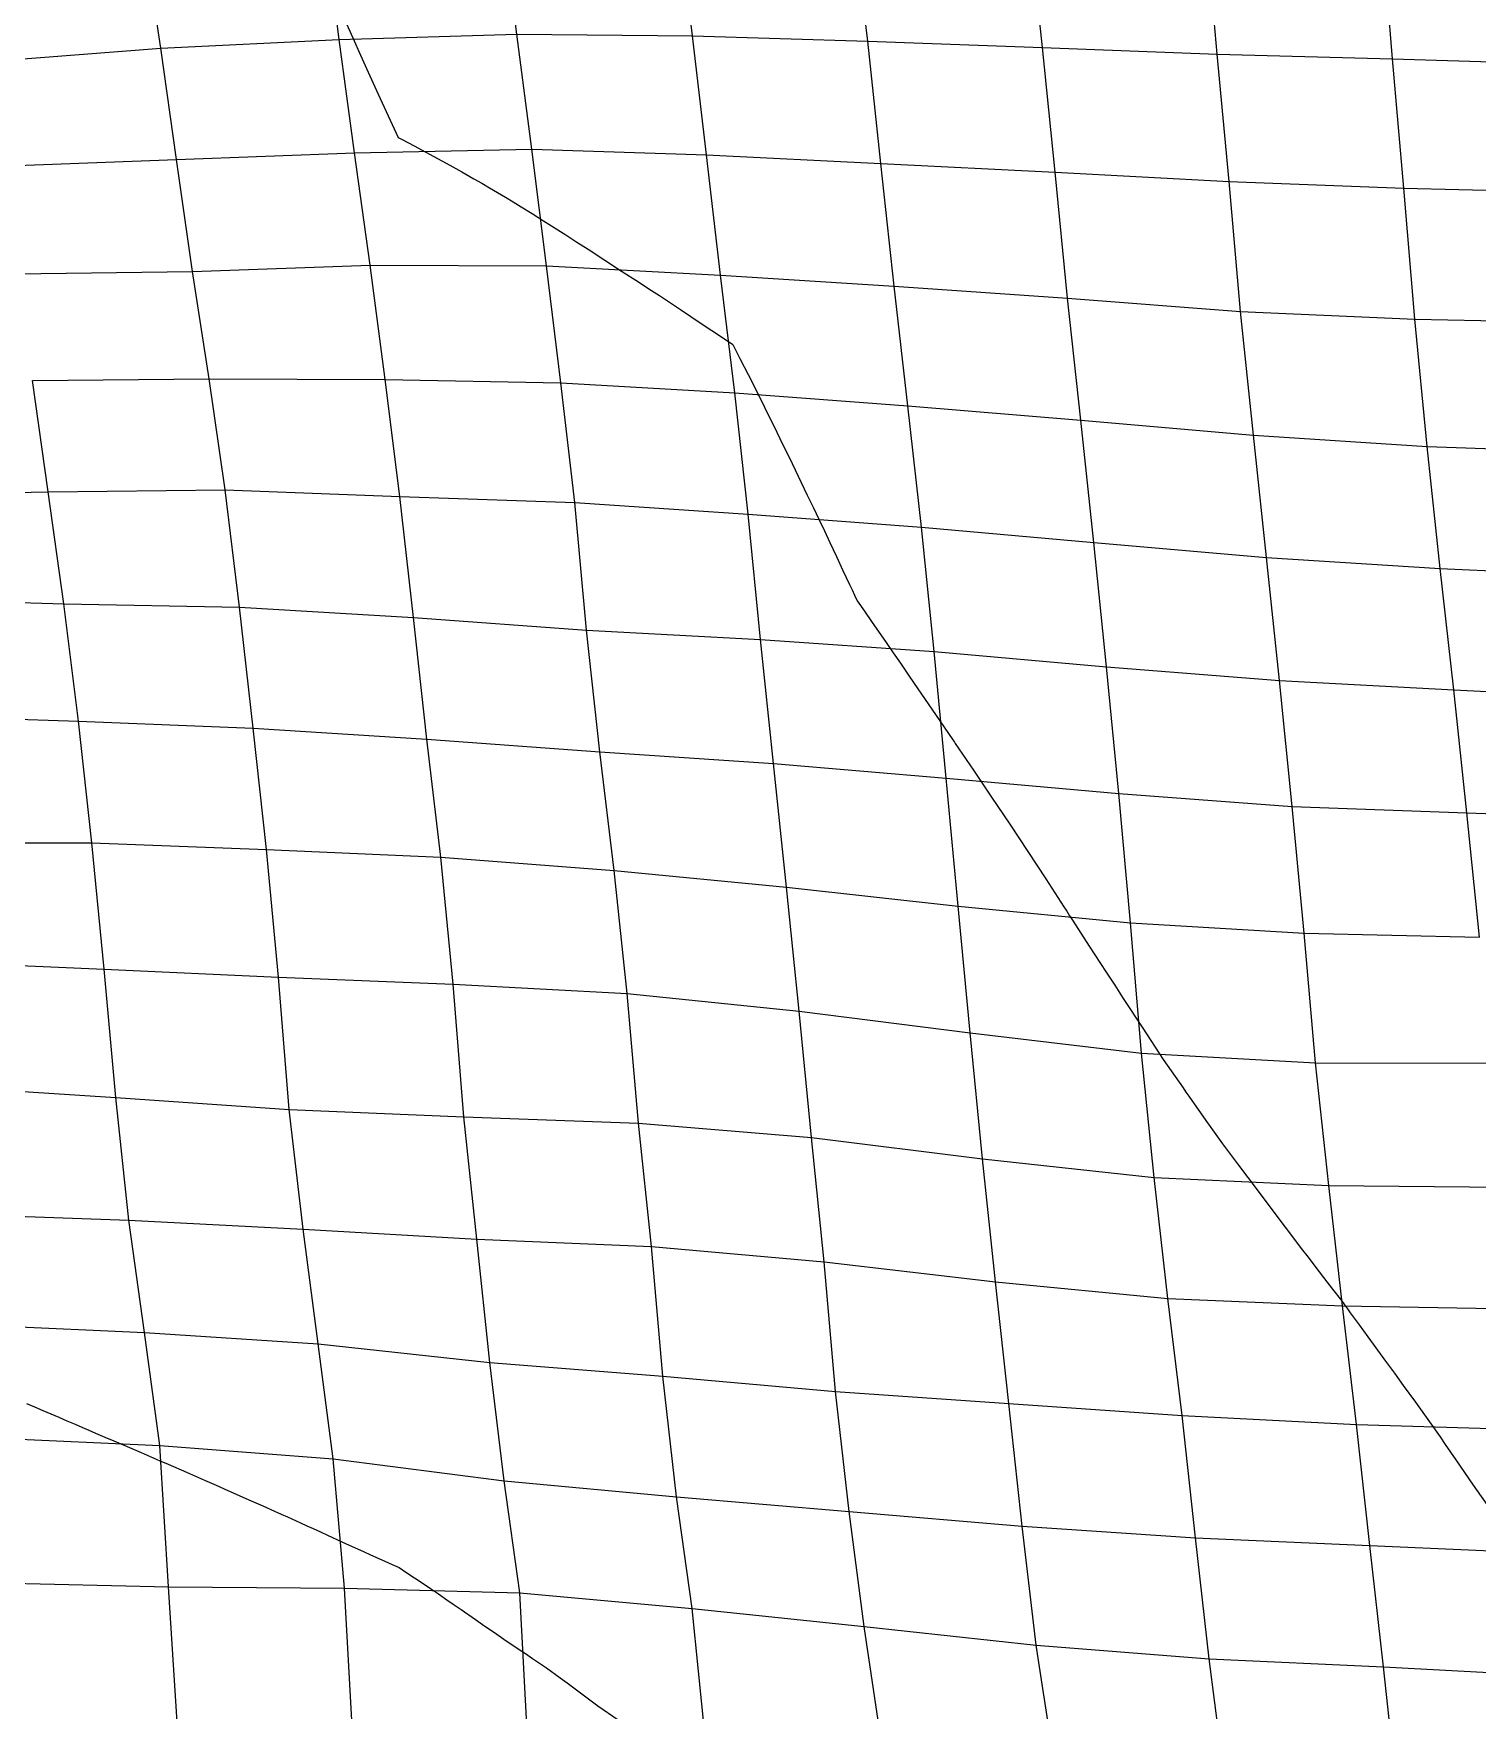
# Model space of a CAD drawing. Header units: metres. Extents: x -1994 to 1259, y -764 to 1460.
# Drawn here: x 40.3 to 449.7, y 165.5 to 640.8 of the extents above; entities that cross this region are included whole.
import ezdxf

# ---------------------------------------------------------------- set-up
doc = ezdxf.new("R2010")
doc.units = ezdxf.units.M

msp = doc.modelspace()

# ---------------------------------------------------------------- linework, layer by layer
for p, q in [((126.97876, 639.0729, -4052.7456), (122.81152, 671.9912, -4014.6675)), ((177.34375, 640.6378, -4049.8755), (173.18347, 673.58496, -4011.83)), ((227.20312, 640.1052, -4044.649), (223.0232, 672.97034, -4006.5112)), ((276.8291, 638.60315, -4038.333), (272.7932, 672.0663, -4000.8672)), ((326.40088, 636.8772, -4031.7654), (322.6421, 671.4911, -3995.5925)), ((375.93066, 634.97534, -4025), (372.69604, 671.76416, -3991.271)), ((425.58325, 633.5841, -4018.8086), (422.61963, 671.4968, -3986.3423)), ((76.41284, 636.6743, -4054.6787), (71.75708, 667.5654, -4014.3232)), ((128.64478, 644.4418, -4046.4294), (130.8407, 639.56714, -4052.1934)), ((76.41284, 636.6743, -4054.6787), (126.97876, 639.0729, -4052.7456)), ((126.97876, 639.0729, -4052.7456), (177.34375, 640.6378, -4049.8755)), ((131.34839, 606.9949, -4091.7676), (126.97876, 639.0729, -4052.7456)), ((130.8407, 639.56714, -4052.1934), (133.03699, 634.69666, -4057.9604)), ((181.58826, 608.0405, -4088.3142), (177.34375, 640.6378, -4049.8755)), ((177.34375, 640.6378, -4049.8755), (227.20312, 640.1052, -4044.649)), ((231.17236, 606.3651, -4081.8035), (227.20312, 640.1052, -4044.649)), ((227.20312, 640.1052, -4044.649), (276.8291, 638.60315, -4038.333)), ((280.5747, 603.9354, -4074.4453), (276.8291, 638.60315, -4038.333)), ((276.8291, 638.60315, -4038.333), (326.40088, 636.8772, -4031.7654)), ((25.468628, 632.70667, -4054.8494), (76.41284, 636.6743, -4054.6787)), ((80.89331, 605.0558, -4094.2173), (76.41284, 636.6743, -4054.6787)), ((133.03699, 634.69666, -4057.9604), (135.23694, 629.84985, -4063.746)), ((329.9724, 601.4867, -4067.0657), (326.40088, 636.8772, -4031.7654)), ((326.40088, 636.8772, -4031.7654), (375.93066, 634.97534, -4025)), ((379.31445, 598.8069, -4059.4263), (375.93066, 634.97534, -4025)), ((375.93066, 634.97534, -4025), (425.58325, 633.5841, -4018.8086)), ((428.86328, 596.9851, -4052.7512), (425.58325, 633.5841, -4018.8086)), ((425.58325, 633.5841, -4018.8086), (475.2312, 632.17395, -4012.596)), ((135.23694, 629.84985, -4063.746), (138.06677, 623.6151, -4071.189)), ((138.06677, 623.6151, -4071.189), (140.906, 617.44556, -4078.6843)), ((140.906, 617.44556, -4078.6843), (143.75305, 611.3402, -4086.2266)), ((143.75305, 611.3402, -4086.2266), (144.10864, 611.15063, -4086.4565)), ((144.10864, 611.15063, -4086.4565), (144.46399, 610.96094, -4086.6863)), ((144.46399, 610.96094, -4086.6863), (144.81946, 610.7711, -4086.916)), ((144.81946, 610.7711, -4086.916), (148.2074, 608.9625, -4089.106)), ((148.2074, 608.9625, -4089.106), (151.59595, 607.1378, -4091.2827)), ((30.45691, 603.19543, -4096.7554), (80.89331, 605.0558, -4094.2173)), ((80.89331, 605.0558, -4094.2173), (131.34839, 606.9949, -4091.7676)), ((85.347534, 573.3285, -4133.6333), (80.89331, 605.0558, -4094.2173)), ((131.34839, 606.9949, -4091.7676), (181.58826, 608.0405, -4088.3142)), ((135.76624, 575.1166, -4131.0137), (131.34839, 606.9949, -4091.7676)), ((151.59595, 607.1378, -4091.2827), (158.35693, 603.44604, -4095.582)), ((185.71924, 574.97205, -4126.223), (181.58826, 608.0405, -4088.3142)), ((181.58826, 608.0405, -4088.3142), (231.17236, 606.3651, -4081.8035)), ((235.05505, 572.2666, -4118.555), (231.17236, 606.3651, -4081.8035)), ((231.17236, 606.3651, -4081.8035), (280.5747, 603.9354, -4074.4453)), ((284.30847, 569.21924, -4110.503), (280.5747, 603.9354, -4074.4453)), ((280.5747, 603.9354, -4074.4453), (329.9724, 601.4867, -4067.0657)), ((158.35693, 603.44604, -4095.582), (161.77673, 601.553, -4097.7344)), ((161.77673, 601.553, -4097.7344), (165.1488, 599.64453, -4099.8213)), ((165.1488, 599.64453, -4099.8213), (167.39575, 598.3728, -4101.2114)), ((333.45898, 565.745, -4101.971), (329.9724, 601.4867, -4067.0657)), ((329.9724, 601.4867, -4067.0657), (379.31445, 598.8069, -4059.4263)), ((167.39575, 598.3728, -4101.2114), (169.62988, 597.0808, -4102.571)), ((169.62988, 597.0808, -4102.571), (174.12, 594.426, -4105.252)), ((174.12, 594.426, -4105.252), (176.35132, 593.07764, -4106.5596)), ((382.54102, 561.98596, -4093.1194), (379.31445, 598.8069, -4059.4263)), ((379.31445, 598.8069, -4059.4263), (428.86328, 596.9851, -4052.7512)), ((432.0005, 559.79333, -4086.0273), (428.86328, 596.9851, -4052.7512)), ((428.86328, 596.9851, -4052.7512), (478.55322, 595.7488, -4046.734)), ((176.35132, 593.07764, -4106.5596), (178.59326, 591.6941, -4107.8486)), ((178.59326, 591.6941, -4107.8486), (181.74487, 589.7495, -4109.66)), ((181.74487, 589.7495, -4109.66), (184.9226, 587.74866, -4111.4536)), ((184.9226, 587.74866, -4111.4536), (191.22473, 583.73193, -4114.968)), ((191.22473, 583.73193, -4114.968), (194.37842, 581.69727, -4116.705)), ((194.37842, 581.69727, -4116.705), (197.53027, 579.6489, -4118.429)), ((197.53027, 579.6489, -4118.429), (202.29504, 576.55273, -4121.0347)), ((202.29504, 576.55273, -4121.0347), (207.06018, 573.46094, -4123.6445)), ((35.20056, 572.6688, -4137.5205), (85.347534, 573.3285, -4133.6333)), ((85.347534, 573.3285, -4133.6333), (135.76624, 575.1166, -4131.0137)), ((90.10974, 542.87915, -4174.4854), (85.347534, 573.3285, -4133.6333)), ((140.0586, 542.7175, -4169.6753), (135.76624, 575.1166, -4131.0137)), ((135.76624, 575.1166, -4131.0137), (185.71924, 574.97205, -4126.223)), ((189.81396, 541.75305, -4163.9634), (185.71924, 574.97205, -4126.223)), ((185.71924, 574.97205, -4126.223), (235.05505, 572.2666, -4118.555)), ((207.06018, 573.46094, -4123.6445), (211.8252, 570.3701, -4126.256)), ((239.12805, 538.9577, -4156.1943), (235.05505, 572.2666, -4118.555)), ((235.05505, 572.2666, -4118.555), (284.30847, 569.21924, -4110.503)), ((211.8252, 570.3701, -4126.256), (214.80164, 568.43994, -4127.8867)), ((214.80164, 568.43994, -4127.8867), (217.776, 566.49426, -4129.503)), ((217.776, 566.49426, -4129.503), (223.72144, 562.5747, -4132.7065)), ((288.2306, 535.284, -4147.4385), (284.30847, 569.21924, -4110.503)), ((284.30847, 569.21924, -4110.503), (333.45898, 565.745, -4101.971)), ((337.23022, 531.1836, -4138.203), (333.45898, 565.745, -4101.971)), ((333.45898, 565.745, -4101.971), (382.54102, 561.98596, -4093.1194)), ((223.72144, 562.5747, -4132.7065), (226.6925, 560.6006, -4134.294)), ((386.19995, 526.9585, -4128.8276), (382.54102, 561.98596, -4093.1194)), ((382.54102, 561.98596, -4093.1194), (432.0005, 559.79333, -4086.0273)), ((226.6925, 560.6006, -4134.294), (229.66174, 558.6151, -4135.87)), ((229.66174, 558.6151, -4135.87), (232.64355, 556.6211, -4137.452)), ((232.64355, 556.6211, -4137.452), (235.62476, 554.62305, -4139.0303)), ((435.42188, 523.7804, -4120.6284), (432.0005, 559.79333, -4086.0273)), ((432.0005, 559.79333, -4086.0273), (481.76855, 558.88135, -4080.3745)), ((235.62476, 554.62305, -4139.0303), (238.60547, 552.6229, -4140.6064)), ((238.60547, 552.6229, -4140.6064), (239.27502, 551.31445, -4141.963)), ((239.27502, 551.31445, -4141.963), (239.94446, 550.00525, -4143.3184)), ((239.94446, 550.00525, -4143.3184), (240.61426, 548.6957, -4144.6733)), ((240.61426, 548.6957, -4144.6733), (244.13354, 541.81213, -4151.7974)), ((40.01831, 542.4499, -4178.6313), (90.10974, 542.87915, -4174.4854)), ((44.51245, 510.88788, -4218.233), (40.01831, 542.4499, -4178.6313)), ((94.62744, 511.41492, -4214.197), (90.10974, 542.87915, -4174.4854)), ((90.10974, 542.87915, -4174.4854), (140.0586, 542.7175, -4169.6753)), ((144.17126, 509.57275, -4207.4985), (140.0586, 542.7175, -4169.6753)), ((140.0586, 542.7175, -4169.6753), (189.81396, 541.75305, -4163.9634)), ((193.75623, 507.90125, -4200.992), (189.81396, 541.75305, -4163.9634)), ((189.81396, 541.75305, -4163.9634), (239.12805, 538.9577, -4156.1943)), ((242.93738, 504.5545, -4192.6035), (239.12805, 538.9577, -4156.1943)), ((239.12805, 538.9577, -4156.1943), (288.2306, 535.284, -4147.4385)), ((244.13354, 541.81213, -4151.7974), (247.5918, 534.87775, -4158.7236)), ((247.5918, 534.87775, -4158.7236), (251.07117, 527.7566, -4165.6304)), ((292.04517, 500.90247, -4183.872), (288.2306, 535.284, -4147.4385)), ((288.2306, 535.284, -4147.4385), (337.23022, 531.1836, -4138.203)), ((251.07117, 527.7566, -4165.6304), (252.80066, 524.21704, -4169.0635)), ((340.9873, 496.56378, -4174.369), (337.23022, 531.1836, -4138.203)), ((337.23022, 531.1836, -4138.203), (386.19995, 526.9585, -4128.8276)), ((252.80066, 524.21704, -4169.0635), (254.52856, 520.6682, -4172.4873)), ((389.938, 492.2599, -4164.9053), (386.19995, 526.9585, -4128.8276)), ((386.19995, 526.9585, -4128.8276), (435.42188, 523.7804, -4120.6284)), ((439.1687, 489.11853, -4156.747), (435.42188, 523.7804, -4120.6284)), ((435.42188, 523.7804, -4120.6284), (484.95435, 521.89166, -4113.878)), ((254.52856, 520.6682, -4172.4873), (257.97925, 513.5432, -4179.31)), ((257.97925, 513.5432, -4179.31), (259.70227, 509.96704, -4182.708)), ((-5.677979, 510.04706, -4221.917), (44.51245, 510.88788, -4218.233)), ((44.51245, 510.88788, -4218.233), (94.62744, 511.41492, -4214.197)), ((48.95166, 479.09802, -4257.579), (44.51245, 510.88788, -4218.233)), ((98.72754, 478.21765, -4251.9614), (94.62744, 511.41492, -4214.197)), ((94.62744, 511.41492, -4214.197), (144.17126, 509.57275, -4207.4985)), ((148.01343, 475.30542, -4244.061), (144.17126, 509.57275, -4207.4985)), ((144.17126, 509.57275, -4207.4985), (193.75623, 507.90125, -4200.992)), ((259.70227, 509.96704, -4182.708), (261.42224, 506.37634, -4186.0923)), ((197.11804, 471.64093, -4235.3154), (193.75623, 507.90125, -4200.992)), ((193.75623, 507.90125, -4200.992), (242.93738, 504.5545, -4192.6035)), ((246.47034, 469.00378, -4227.724), (242.93738, 504.5545, -4192.6035)), ((242.93738, 504.5545, -4192.6035), (292.04517, 500.90247, -4183.872)), ((261.42224, 506.37634, -4186.0923), (262.98425, 503.11584, -4189.165)), ((262.98425, 503.11584, -4189.165), (264.54297, 499.83765, -4192.221)), ((264.54297, 499.83765, -4192.221), (266.09912, 496.54626, -4195.264)), ((295.64062, 465.6117, -4219.2847), (292.04517, 500.90247, -4183.872)), ((292.04517, 500.90247, -4183.872), (340.9873, 496.56378, -4174.369)), ((266.09912, 496.54626, -4195.264), (267.96582, 492.59796, -4198.914)), ((344.58203, 461.2704, -4209.7783), (340.9873, 496.56378, -4174.369)), ((340.9873, 496.56378, -4174.369), (389.938, 492.2599, -4164.9053)), ((267.96582, 492.59796, -4198.914), (269.82886, 488.62842, -4202.544)), ((393.636, 457.39453, -4200.7954), (389.938, 492.2599, -4164.9053)), ((389.938, 492.2599, -4164.9053), (439.1687, 489.11853, -4156.747)), ((269.82886, 488.62842, -4202.544), (271.68726, 484.64008, -4206.154)), ((442.9856, 454.74622, -4193.1914), (439.1687, 489.11853, -4156.747)), ((439.1687, 489.11853, -4156.747), (488.6499, 487.0158, -4149.7563)), ((-0.648193, 480.70782, -4264.016), (48.95166, 479.09802, -4257.579)), ((271.68726, 484.64008, -4206.154), (272.40588, 483.09827, -4207.5493)), ((272.40588, 483.09827, -4207.5493), (273.12463, 481.55554, -4208.9443)), ((273.12463, 481.55554, -4208.9443), (273.8423, 480.0113, -4210.3374)), ((53.054443, 445.91193, -4295.356), (48.95166, 479.09802, -4257.579)), ((48.95166, 479.09802, -4257.579), (98.72754, 478.21765, -4251.9614)), ((102.563354, 443.92468, -4288.4946), (98.72754, 478.21765, -4251.9614)), ((98.72754, 478.21765, -4251.9614), (148.01343, 475.30542, -4244.061)), ((273.8423, 480.0113, -4210.3374), (275.8938, 477.0752, -4212.82)), ((275.8938, 477.0752, -4212.82), (277.94397, 474.13226, -4215.2954)), ((151.79932, 440.80505, -4280.3613), (148.01343, 475.30542, -4244.061)), ((148.01343, 475.30542, -4244.061), (197.11804, 471.64093, -4235.3154)), ((200.92249, 437.21735, -4271.702), (197.11804, 471.64093, -4235.3154)), ((197.11804, 471.64093, -4235.3154), (246.47034, 469.00378, -4227.724)), ((277.94397, 474.13226, -4215.2954), (282.03967, 468.22528, -4220.2246)), ((250.10303, 433.86798, -4263.3105), (246.47034, 469.00378, -4227.724)), ((246.47034, 469.00378, -4227.724), (295.64062, 465.6117, -4219.2847)), ((282.03967, 468.22528, -4220.2246), (284.08545, 465.26086, -4222.678)), ((284.08545, 465.26086, -4222.678), (286.12878, 462.28528, -4225.12)), ((286.12878, 462.28528, -4225.12), (288.60864, 458.67438, -4228.083)), ((299.09888, 429.75183, -4254.0576), (295.64062, 465.6117, -4219.2847)), ((295.64062, 465.6117, -4219.2847), (344.58203, 461.2704, -4209.7783)), ((348.0315, 425.37372, -4244.5103), (344.58203, 461.2704, -4209.7783)), ((344.58203, 461.2704, -4209.7783), (393.636, 457.39453, -4200.7954)), ((288.60864, 458.67438, -4228.083), (291.08752, 455.05945, -4231.0415)), ((397.1416, 421.7309, -4235.789), (393.636, 457.39453, -4200.7954)), ((393.636, 457.39453, -4200.7954), (442.9856, 454.74622, -4193.1914)), ((291.08752, 455.05945, -4231.0415), (296.04285, 447.81793, -4236.9463)), ((446.67725, 419.85522, -4229.053), (442.9856, 454.74622, -4193.1914)), ((442.9856, 454.74622, -4193.1914), (492.3894, 452.32306, -4185.841)), ((3.436401, 447.44623, -4301.708), (53.054443, 445.91193, -4295.356)), ((296.04285, 447.81793, -4236.9463), (298.51904, 444.19135, -4239.893)), ((56.829712, 411.36768, -4331.607), (53.054443, 445.91193, -4295.356)), ((53.054443, 445.91193, -4295.356), (102.563354, 443.92468, -4288.4946)), ((106.378296, 409.54456, -4324.93), (102.563354, 443.92468, -4288.4946)), ((102.563354, 443.92468, -4288.4946), (151.79932, 440.80505, -4280.3613)), ((298.51904, 444.19135, -4239.893), (300.99353, 440.55585, -4242.8296)), ((155.83777, 407.35248, -4317.839), (151.79932, 440.80505, -4280.3613)), ((151.79932, 440.80505, -4280.3613), (200.92249, 437.21735, -4271.702)), ((300.99353, 440.55585, -4242.8296), (301.21106, 440.23615, -4243.088)), ((301.21106, 440.23615, -4243.088), (301.4287, 439.91656, -4243.346)), ((301.4287, 439.91656, -4243.346), (301.64636, 439.59674, -4243.6045)), ((301.64636, 439.59674, -4243.6045), (306.8103, 432.00537, -4249.7305)), ((204.91504, 403.5744, -4308.966), (200.92249, 437.21735, -4271.702)), ((200.92249, 437.21735, -4271.702), (250.10303, 433.86798, -4263.3105)), ((253.76819, 398.86676, -4299.0483), (250.10303, 433.86798, -4263.3105)), ((250.10303, 433.86798, -4263.3105), (299.09888, 429.75183, -4254.0576)), ((302.4519, 393.45532, -4288.34), (299.09888, 429.75183, -4254.0576)), ((299.09888, 429.75183, -4254.0576), (348.0315, 425.37372, -4244.5103)), ((306.8103, 432.00537, -4249.7305), (311.96265, 424.3556, -4255.7954)), ((311.96265, 424.3556, -4255.7954), (317.09937, 416.64142, -4261.7886)), ((351.2998, 388.72607, -4278.398), (348.0315, 425.37372, -4244.5103)), ((348.0315, 425.37372, -4244.5103), (397.1416, 421.7309, -4235.789)), ((400.58496, 385.80927, -4270.492), (397.1416, 421.7309, -4235.789)), ((397.1416, 421.7309, -4235.789), (446.67725, 419.85522, -4229.053)), ((450.28735, 384.62488, -4264.533), (446.67725, 419.85522, -4229.053)), ((446.67725, 419.85522, -4229.053), (496.27466, 418.235, -4222.6045)), ((317.09937, 416.64142, -4261.7886), (322.25415, 408.90033, -4267.8027)), ((6.852173, 411.4104, -4336.283), (56.829712, 411.36768, -4331.607)), ((60.309082, 375.59583, -4366.4785), (56.829712, 411.36768, -4331.607)), ((56.829712, 411.36768, -4331.607), (106.378296, 409.54456, -4324.93)), ((109.737915, 373.27576, -4359.2437), (106.378296, 409.54456, -4324.93)), ((106.378296, 409.54456, -4324.93), (155.83777, 407.35248, -4317.839)), ((322.25415, 408.90033, -4267.8027), (327.33154, 401.15417, -4273.651)), ((159.26904, 371.3811, -4352.4863), (155.83777, 407.35248, -4317.839)), ((155.83777, 407.35248, -4317.839), (204.91504, 403.5744, -4308.966)), ((208.60632, 368.68158, -4344.825), (204.91504, 403.5744, -4308.966)), ((204.91504, 403.5744, -4308.966), (253.76819, 398.86676, -4299.0483)), ((327.33154, 401.15417, -4273.651), (332.44287, 393.2312, -4279.462)), ((257.39075, 363.68835, -4334.5864), (253.76819, 398.86676, -4299.0483)), ((253.76819, 398.86676, -4299.0483), (302.4519, 393.45532, -4288.34)), ((305.886, 357.4958, -4323.0005), (302.4519, 393.45532, -4288.34)), ((302.4519, 393.45532, -4288.34), (351.2998, 388.72607, -4278.398)), ((332.44287, 393.2312, -4279.462), (333.24976, 391.98065, -4280.3794)), ((333.24976, 391.98065, -4280.3794), (334.0569, 390.7315, -4281.298)), ((334.0569, 390.7315, -4281.298), (334.86426, 389.48322, -4282.218)), ((334.86426, 389.48322, -4282.218), (337.26343, 385.77362, -4284.9507)), ((337.26343, 385.77362, -4284.9507), (339.66577, 382.07678, -4287.698)), ((354.50024, 351.79688, -4311.969), (351.2998, 388.72607, -4278.398)), ((351.2998, 388.72607, -4278.398), (400.58496, 385.80927, -4270.492)), ((403.83423, 349.08295, -4304.2915), (400.58496, 385.80927, -4270.492)), ((400.58496, 385.80927, -4270.492), (450.28735, 384.62488, -4264.533)), ((339.66577, 382.07678, -4287.698), (344.47266, 374.69293, -4293.204)), ((10.853149, 377.8023, -4373.586), (60.309082, 375.59583, -4366.4785)), ((63.644165, 339.22455, -4400.677), (60.309082, 375.59583, -4366.4785)), ((60.309082, 375.59583, -4366.4785), (109.737915, 373.27576, -4359.2437)), ((112.81946, 335.85278, -4392.2603), (109.737915, 373.27576, -4359.2437)), ((109.737915, 373.27576, -4359.2437), (159.26904, 371.3811, -4352.4863)), ((162.28882, 333.70142, -4385.215), (159.26904, 371.3811, -4352.4863)), ((159.26904, 371.3811, -4352.4863), (208.60632, 368.68158, -4344.825)), ((344.47266, 374.69293, -4293.204), (346.8772, 371.0058, -4295.963)), ((346.8772, 371.0058, -4295.963), (349.28076, 367.31415, -4298.7163)), ((211.84387, 331.90588, -4378.5693), (208.60632, 368.68158, -4344.825)), ((208.60632, 368.68158, -4344.825), (257.39075, 363.68835, -4334.5864)), ((349.28076, 367.31415, -4298.7163), (354.80176, 358.83453, -4305.041)), ((260.86255, 327.88495, -4369.423), (257.39075, 363.68835, -4334.5864)), ((257.39075, 363.68835, -4334.5864), (305.886, 357.4958, -4323.0005)), ((309.39502, 321.84595, -4358.01), (305.886, 357.4958, -4323.0005)), ((305.886, 357.4958, -4323.0005), (354.50024, 351.79688, -4311.969)), ((354.80176, 358.83453, -4305.041), (360.63013, 349.98285, -4311.78)), ((358.0979, 316.51465, -4347.391), (354.50024, 351.79688, -4311.969)), ((354.50024, 351.79688, -4311.969), (403.83423, 349.08295, -4304.2915)), ((360.63013, 349.98285, -4311.78), (366.24316, 341.91266, -4318.55)), ((407.5381, 314.24188, -4340.2095), (403.83423, 349.08295, -4304.2915)), ((403.83423, 349.08295, -4304.2915), (453.78296, 348.92004, -4299.4805)), ((14.417969, 342.3849, -4408.856), (63.644165, 339.22455, -4400.677)), ((67.36694, 304.46222, -4436.683), (63.644165, 339.22455, -4400.677)), ((63.644165, 339.22455, -4400.677), (112.81946, 335.85278, -4392.2603)), ((366.24316, 341.91266, -4318.55), (367.0691, 340.72504, -4319.546)), ((367.0691, 340.72504, -4319.546), (367.89575, 339.54156, -4320.547)), ((367.89575, 339.54156, -4320.547), (368.7234, 338.36255, -4321.5513)), ((368.7234, 338.36255, -4321.5513), (373.1731, 332.0232, -4326.955)), ((116.73218, 301.8789, -4429.1523), (112.81946, 335.85278, -4392.2603)), ((112.81946, 335.85278, -4392.2603), (162.28882, 333.70142, -4385.215)), ((166.03479, 299.03564, -4421.329), (162.28882, 333.70142, -4385.215)), ((162.28882, 333.70142, -4385.215), (211.84387, 331.90588, -4378.5693)), ((215.52136, 296.95587, -4414.3643), (211.84387, 331.90588, -4378.5693)), ((211.84387, 331.90588, -4378.5693), (260.86255, 327.88495, -4369.423)), ((373.1731, 332.0232, -4326.955), (377.46045, 326.09448, -4332.273)), ((264.45667, 292.58893, -4404.829), (260.86255, 327.88495, -4369.423)), ((260.86255, 327.88495, -4369.423), (309.39502, 321.84595, -4358.01)), ((377.46045, 326.09448, -4332.273), (381.96313, 320.0644, -4337.978)), ((313.0879, 286.9602, -4393.877), (309.39502, 321.84595, -4358.01)), ((309.39502, 321.84595, -4358.01), (358.0979, 316.51465, -4347.391)), ((381.96313, 320.0644, -4337.978), (384.6089, 316.52075, -4341.331)), ((361.94507, 282.2683, -4383.977), (358.0979, 316.51465, -4347.391)), ((358.0979, 316.51465, -4347.391), (407.5381, 314.24188, -4340.2095)), ((384.6089, 316.52075, -4341.331), (387.2578, 312.99683, -4344.702)), ((411.42627, 280.1656, -4376.9863), (407.5381, 314.24188, -4340.2095)), ((407.5381, 314.24188, -4340.2095), (457.40674, 313.74677, -4335.025)), ((387.2578, 312.99683, -4344.702), (392.55762, 305.966, -4351.4604)), ((17.781982, 306.13367, -4443.1895), (67.36694, 304.46222, -4436.683)), ((71.777954, 272.55554, -4475.8975), (67.36694, 304.46222, -4436.683)), ((67.36694, 304.46222, -4436.683), (116.73218, 301.8789, -4429.1523)), ((392.55762, 305.966, -4351.4604), (395.20923, 302.45892, -4354.847)), ((121.001465, 269.38403, -4467.706), (116.73218, 301.8789, -4429.1523)), ((116.73218, 301.8789, -4429.1523), (166.03479, 299.03564, -4421.329)), ((395.20923, 302.45892, -4354.847), (397.86108, 298.95557, -4358.2373)), ((169.70728, 264.06458, -4457.1006), (166.03479, 299.03564, -4421.329)), ((166.03479, 299.03564, -4421.329), (215.52136, 296.95587, -4414.3643)), ((218.77124, 260.23138, -4448.1655), (215.52136, 296.95587, -4414.3643)), ((215.52136, 296.95587, -4414.3643), (264.45667, 292.58893, -4404.829)), ((397.86108, 298.95557, -4358.2373), (399.76953, 296.4344, -4360.677)), ((399.76953, 296.4344, -4360.677), (401.6797, 293.92682, -4363.1294)), ((267.70642, 255.86377, -4438.63), (264.45667, 292.58893, -4404.829)), ((264.45667, 292.58893, -4404.829), (313.0879, 286.9602, -4393.877)), ((401.6797, 293.92682, -4363.1294), (403.59204, 291.43127, -4365.593)), ((403.59204, 291.43127, -4365.593), (406.11182, 288.14252, -4368.839)), ((316.88257, 252.49597, -4430.218), (313.0879, 286.9602, -4393.877)), ((313.0879, 286.9602, -4393.877), (361.94507, 282.2683, -4383.977)), ((406.11182, 288.14252, -4368.839), (408.63452, 284.8744, -4372.104)), ((366.0393, 249.0481, -4421.716), (361.94507, 282.2683, -4383.977)), ((361.94507, 282.2683, -4383.977), (411.42627, 280.1656, -4376.9863)), ((408.63452, 284.8744, -4372.104), (411.15918, 281.6228, -4375.384)), ((411.15918, 281.6228, -4375.384), (411.99658, 280.47406, -4376.5503)), ((411.99658, 280.47406, -4376.5503), (412.83447, 279.32727, -4377.7188)), ((415.42676, 246.55536, -4414.2866), (411.42627, 280.1656, -4376.9863)), ((411.42627, 280.1656, -4376.9863), (461.1941, 279.253, -4371.3325)), ((412.83447, 279.32727, -4377.7188), (413.67212, 278.18213, -4378.8887)), ((413.67212, 278.18213, -4378.8887), (416.17676, 274.75952, -4382.3857)), ((22.348022, 274.87036, -4483.127), (71.777954, 272.55554, -4475.8975)), ((76.16455, 240.54785, -4514.9985), (71.777954, 272.55554, -4475.8975)), ((71.777954, 272.55554, -4475.8975), (121.001465, 269.38403, -4467.706)), ((416.17676, 274.75952, -4382.3857), (418.68066, 271.33203, -4385.879)), ((418.68066, 271.33203, -4385.879), (423.68652, 264.46606, -4392.855)), ((125.25745, 236.8341, -4506.1978), (121.001465, 269.38403, -4467.706)), ((121.001465, 269.38403, -4467.706), (169.70728, 264.06458, -4457.1006)), ((173.72278, 230.51685, -4494.4717), (169.70728, 264.06458, -4457.1006)), ((169.70728, 264.06458, -4457.1006), (218.77124, 260.23138, -4448.1655)), ((423.68652, 264.46606, -4392.855), (426.1892, 261.02777, -4396.338)), ((222.61633, 225.97656, -4484.742), (218.77124, 260.23138, -4448.1655)), ((218.77124, 260.23138, -4448.1655), (267.70642, 255.86377, -4438.63)), ((426.1892, 261.02777, -4396.338), (428.69165, 257.59326, -4399.8247)), ((428.69165, 257.59326, -4399.8247), (432.1621, 252.83124, -4404.6587)), ((38.32715, 252.45105, -4510.773), (40.623657, 251.49481, -4511.3203)), ((271.60083, 221.81384, -4475.4365), (267.70642, 255.86377, -4438.63)), ((267.70642, 255.86377, -4438.63), (316.88257, 252.49597, -4430.218)), ((320.59888, 217.70752, -4466.1943), (316.88257, 252.49597, -4430.218)), ((316.88257, 252.49597, -4430.218), (366.0393, 249.0481, -4421.716)), ((432.1621, 252.83124, -4404.6587), (435.6543, 247.94531, -4409.468)), ((40.623657, 251.49481, -4511.3203), (42.91797, 250.52295, -4511.851)), ((42.91797, 250.52295, -4511.851), (47.502197, 248.55927, -4512.89)), ((47.502197, 248.55927, -4512.89), (49.79236, 247.56714, -4513.399)), ((49.79236, 247.56714, -4513.399), (52.082886, 246.57678, -4513.909)), ((369.7837, 214.37518, -4457.8223), (366.0393, 249.0481, -4421.716)), ((366.0393, 249.0481, -4421.716), (415.42676, 246.55536, -4414.2866)), ((435.6543, 247.94531, -4409.468), (439.09985, 243.01611, -4414.1494)), ((26.717407, 242.79114, -4522.1475), (76.16455, 240.54785, -4514.9985)), ((52.082886, 246.57678, -4513.909), (54.02942, 245.73505, -4514.343)), ((54.02942, 245.73505, -4514.343), (55.976685, 244.89685, -4514.7803)), ((55.976685, 244.89685, -4514.7803), (57.924805, 244.06427, -4515.224)), ((57.924805, 244.06427, -4515.224), (60.50122, 242.9632, -4515.8105)), ((60.50122, 242.9632, -4515.8105), (63.0791, 241.86932, -4516.4053)), ((419.2456, 212.19165, -4450.74), (415.42676, 246.55536, -4414.2866)), ((415.42676, 246.55536, -4414.2866), (465.05347, 245.05719, -4407.975)), ((439.09985, 243.01611, -4414.1494), (440.60107, 240.86859, -4416.1885)), ((63.0791, 241.86932, -4516.4053), (68.23352, 239.67609, -4517.588)), ((68.23352, 239.67609, -4517.588), (70.810425, 238.57672, -4518.177)), ((70.810425, 238.57672, -4518.177), (75.9613, 236.36273, -4519.337)), ((78.61719, 200.51544, -4545.0835), (76.16455, 240.54785, -4514.9985)), ((76.16455, 240.54785, -4514.9985), (125.25745, 236.8341, -4506.1978)), ((440.60107, 240.86859, -4416.1885), (442.09937, 238.70312, -4418.212)), ((442.09937, 238.70312, -4418.212), (443.59473, 236.52039, -4420.2173)), ((75.9613, 236.36273, -4519.337), (78.53528, 235.24799, -4519.9087)), ((78.53528, 235.24799, -4519.9087), (83.6803, 233.0033, -4521.0356)), ((83.6803, 233.0033, -4521.0356), (86.25122, 231.87329, -4521.591)), ((128.50659, 200.10632, -4539.995), (125.25745, 236.8341, -4506.1978)), ((125.25745, 236.8341, -4506.1978), (173.72278, 230.51685, -4494.4717)), ((443.59473, 236.52039, -4420.2173), (446.0598, 232.92212, -4423.5234)), ((446.0598, 232.92212, -4423.5234), (448.52808, 229.34131, -4426.8467)), ((86.25122, 231.87329, -4521.591), (88.82178, 230.74072, -4522.143)), ((88.82178, 230.74072, -4522.143), (92.13269, 229.2818, -4522.8545)), ((92.13269, 229.2818, -4522.8545), (95.44385, 227.8247, -4523.5674)), ((178.18701, 198.83136, -4533.9346), (173.72278, 230.51685, -4494.4717)), ((173.72278, 230.51685, -4494.4717), (222.61633, 225.97656, -4484.742)), ((448.52808, 229.34131, -4426.8467), (453.46802, 222.20471, -4433.517)), ((95.44385, 227.8247, -4523.5674), (102.06531, 224.90509, -4524.9883)), ((102.06531, 224.90509, -4524.9883), (105.37549, 223.44257, -4525.6953)), ((105.37549, 223.44257, -4525.6953), (108.68237, 221.96387, -4526.385)), ((227.1034, 194.38568, -4524.3115), (222.61633, 225.97656, -4484.742)), ((222.61633, 225.97656, -4484.742), (271.60083, 221.81384, -4475.4365)), ((108.68237, 221.96387, -4526.385), (110.50745, 221.14777, -4526.765)), ((110.50745, 221.14777, -4526.765), (112.331665, 220.3274, -4527.141)), ((112.331665, 220.3274, -4527.141), (115.97717, 218.6742, -4527.879)), ((115.97717, 218.6742, -4527.879), (117.798706, 217.84119, -4528.2407)), ((275.86523, 189.29858, -4513.9673), (271.60083, 221.81384, -4475.4365)), ((271.60083, 221.81384, -4475.4365), (320.59888, 217.70752, -4466.1943)), ((117.798706, 217.84119, -4528.2407), (119.61841, 217.00116, -4528.5947)), ((119.61841, 217.00116, -4528.5947), (121.64807, 216.06421, -4528.9893)), ((121.64807, 216.06421, -4528.9893), (123.677246, 215.12482, -4529.3813)), ((123.677246, 215.12482, -4529.3813), (127.73755, 213.2539, -4530.1743)), ((324.5791, 184.01263, -4503.4), (320.59888, 217.70752, -4466.1943)), ((320.59888, 217.70752, -4466.1943), (369.7837, 214.37518, -4457.8223)), ((373.61646, 180.06976, -4494.342), (369.7837, 214.37518, -4457.8223)), ((369.7837, 214.37518, -4457.8223), (419.2456, 212.19165, -4450.74)), ((127.73755, 213.2539, -4530.1743), (129.76855, 212.32257, -4530.575)), ((129.76855, 212.32257, -4530.575), (133.8346, 210.47534, -4531.395)), ((133.8346, 210.47534, -4531.395), (135.86938, 209.55945, -4531.8135)), ((135.86938, 209.55945, -4531.8135), (139.94263, 207.74634, -4532.671)), ((423.05713, 177.79767, -4487.16), (419.2456, 212.19165, -4450.74)), ((419.2456, 212.19165, -4450.74), (468.71997, 210.06134, -4443.7188)), ((139.94263, 207.74634, -4532.671), (141.98132, 206.84888, -4533.1094)), ((141.98132, 206.84888, -4533.1094), (144.0216, 205.9596, -4533.557)), ((144.0216, 205.9596, -4533.557), (146.1831, 204.51709, -4534.4434)), ((146.1831, 204.51709, -4534.4434), (148.3457, 203.07916, -4535.335)), ((28.914307, 201.69788, -4551.04), (78.61719, 200.51544, -4545.0835)), ((81.132935, 160.745, -4575.4624), (78.61719, 200.51544, -4545.0835)), ((78.61719, 200.51544, -4545.0835), (128.50659, 200.10632, -4539.995)), ((130.74438, 159.18317, -4569.079), (128.50659, 200.10632, -4539.995)), ((128.50659, 200.10632, -4539.995), (178.18701, 198.83136, -4533.9346)), ((148.3457, 203.07916, -4535.335), (150.50659, 201.6341, -4536.2188)), ((150.50659, 201.6341, -4536.2188), (152.88196, 200.04553, -4537.19)), ((152.88196, 200.04553, -4537.19), (155.15796, 198.4903, -4538.091)), ((155.15796, 198.4903, -4538.091), (157.52051, 196.84753, -4539.002)), ((157.52051, 196.84753, -4539.002), (159.53906, 195.44403, -4539.78)), ((159.53906, 195.44403, -4539.78), (161.55786, 194.04156, -4540.559)), ((180.36926, 157.67712, -4562.759), (178.18701, 198.83136, -4533.9346)), ((178.18701, 198.83136, -4533.9346), (227.1034, 194.38568, -4524.3115)), ((161.55786, 194.04156, -4540.559), (165.59863, 191.24792, -4542.1304)), ((165.59863, 191.24792, -4542.1304), (167.62036, 189.85669, -4542.9224)), ((230.6405, 158.85272, -4559.451), (227.1034, 194.38568, -4524.3115)), ((227.1034, 194.38568, -4524.3115), (275.86523, 189.29858, -4513.9673)), ((167.62036, 189.85669, -4542.9224), (171.66675, 187.08728, -4544.521)), ((171.66675, 187.08728, -4544.521), (173.69165, 185.70892, -4545.327)), ((173.69165, 185.70892, -4545.327), (177.7428, 182.95892, -4546.9478)), ((280.46436, 158.17255, -4554.0586), (275.86523, 189.29858, -4513.9673)), ((275.86523, 189.29858, -4513.9673), (324.5791, 184.01263, -4503.4)), ((177.7428, 182.95892, -4546.9478), (179.76892, 181.58722, -4547.7617)), ((179.76892, 181.58722, -4547.7617), (181.79443, 180.21173, -4548.5713)), ((329.30322, 153.40576, -4544.0747), (324.5791, 184.01263, -4503.4)), ((324.5791, 184.01263, -4503.4), (373.61646, 180.06976, -4494.342)), ((181.79443, 180.21173, -4548.5713), (183.7843, 178.86029, -4549.366)), ((183.7843, 178.86029, -4549.366), (185.72046, 177.51447, -4550.113)), ((185.72046, 177.51447, -4550.113), (189.67297, 174.69708, -4551.575)), ((377.8811, 147.55524, -4532.873), (373.61646, 180.06976, -4494.342)), ((373.61646, 180.06976, -4494.342), (423.05713, 177.79767, -4487.16)), ((426.84033, 143.28674, -4523.449), (423.05713, 177.79767, -4487.16)), ((423.05713, 177.79767, -4487.16), (472.40186, 175.12964, -4479.534)), ((189.67297, 174.69708, -4551.575), (191.58972, 173.297, -4552.2544)), ((191.58972, 173.297, -4552.2544), (193.55188, 171.8388, -4552.9277)), ((193.55188, 171.8388, -4552.9277), (200.30847, 166.81793, -4555.247)), ((200.30847, 166.81793, -4555.247), (206.08423, 162.82855, -4557.4966))]:
    msp.add_line(p, q)

doc.saveas('drawing.dxf')
